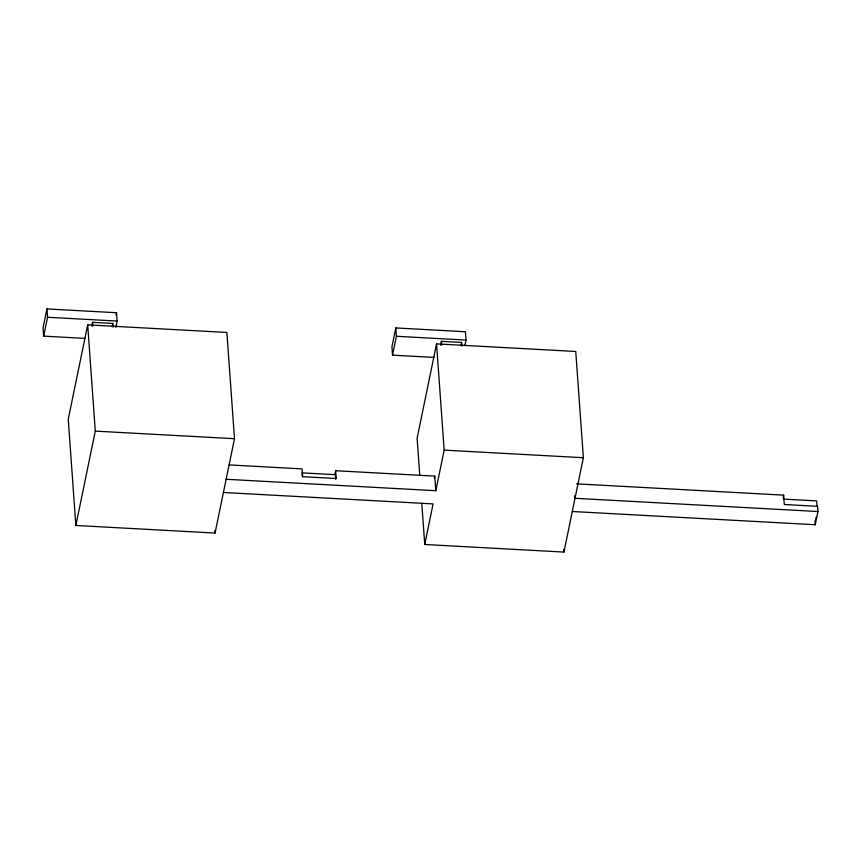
<?xml version="1.0" encoding="UTF-8"?>
<svg xmlns="http://www.w3.org/2000/svg" width="861" height="861" viewBox="0 0 861 861"><rect width="100%" height="100%" fill="white"/><g stroke="black" fill="none" stroke-linecap="round" stroke-linejoin="round"><path stroke-width="1.29" d="M115.837 327.352L117.139 321.056L116.536 312.726L46.935 308.927L43.05 327.804L43.653 336.134L85.142 338.395M43.653 336.134L47.538 317.268L46.935 308.927M87.682 324.866L68.245 419.221L75.854 525.468L215.056 533.056L234.493 438.701L226.884 332.454L87.682 324.866L95.291 431.113L75.854 525.468M91.75 326.071L92.514 322.337L112.78 323.445L113.049 327.212M112.264 325.932L112.78 323.445M116.02 315.244L116.536 312.726M334.886 474.314L335.629 470.719L434.762 476.122L435.806 490.705L226.142 479.276M464.972 345.1L466.005 340.073L465.414 331.743L395.812 327.944L391.927 346.811L392.519 355.152L434.009 357.412M392.519 355.152L396.404 336.274L395.812 327.944M421.782 503.308L424.731 544.486L563.933 552.073L583.371 457.718L575.751 351.471L436.549 343.883L417.111 438.238L419.781 475.423M440.628 345.089L441.392 341.354L461.647 342.452L461.916 346.23M461.141 344.949L461.647 342.452M434.267 478.522L434.762 476.122M424.731 544.486L433.083 503.911L223.419 492.481M435.806 490.705L444.168 450.131L436.549 343.883M783.144 497.529L783.639 495.129L576.633 483.85M815.711 519.592L816.196 517.235M572.285 511.499L815.227 524.736L817.95 511.531L817.573 506.322L784.306 504.503L783.639 495.129M47.538 317.268L117.139 321.056M396.404 336.274L466.005 340.073M95.291 431.113L234.493 438.701M444.168 450.131L583.371 457.718M229.08 464.908L302.082 468.89L302.641 476.703L336.188 478.522L335.629 470.719M783.392 499.1L816.669 500.919L817.035 506.128M817.95 511.531L575.008 498.293L574.825 495.635M814.947 520.83L815.227 524.736M563.74 549.415L563.933 552.073M441.392 341.354L441.661 345.121M335.715 479.265L335.381 474.68L302.114 472.872L302.394 476.779M214.873 530.398L215.056 533.056M92.514 322.337L92.794 326.104"/></g></svg>
